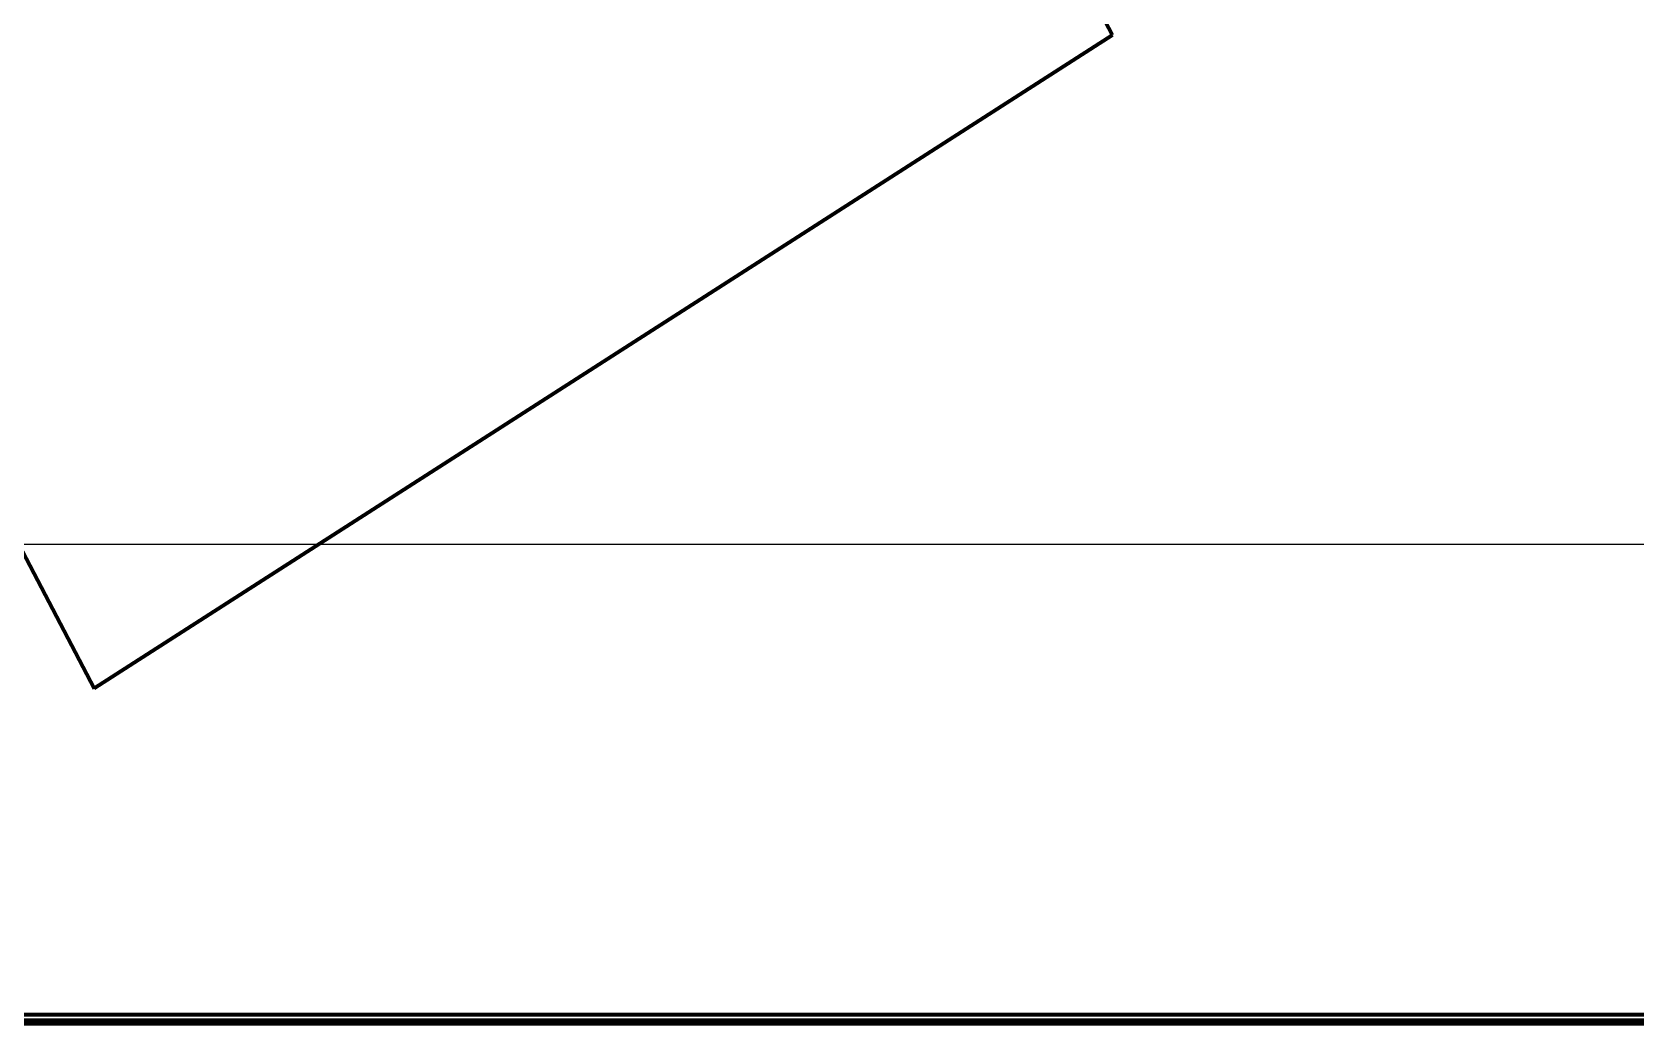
# Model space of a CAD drawing. Header units: millimetres. Extents: x 4307 to 31003, y 2809 to 20009.
# Drawn here: x 10291.6 to 10394.6, y 8490.6 to 8554.3 of the extents above; entities that cross this region are included whole.
import ezdxf

# ---------------------------------------------------------------- set-up
doc = ezdxf.new("R2010")
doc.units = ezdxf.units.MM
doc.layers.add('ProfileEdges', color=7, linetype='Continuous')

msp = doc.modelspace()

# ---------------------------------------------------------------- linework, layer by layer
msp.add_lwpolyline([(9699.18, 9766.01), (12222.44, 9766.01), (12222.44, 8521.35), (9699.18, 8521.35)], close=True)
at = {"layer": 'ProfileEdges', "lineweight": 211}
for p, q in [((10237.6, 8622.7), (10295.59, 8512.11)), ((10360.99, 8554.06), (10359.81, 8556.3)), ((10360.99, 8554.06), (10295.59, 8512.11)), ((9994.17, 8491.18), (10442.41, 8491.18)), ((10460.88, 8490.59), (9975.7, 8490.58)), ((10442.44, 8490.8), (9994.14, 8490.8))]:
    msp.add_line(p, q, dxfattribs=at)

doc.saveas('drawing.dxf')
